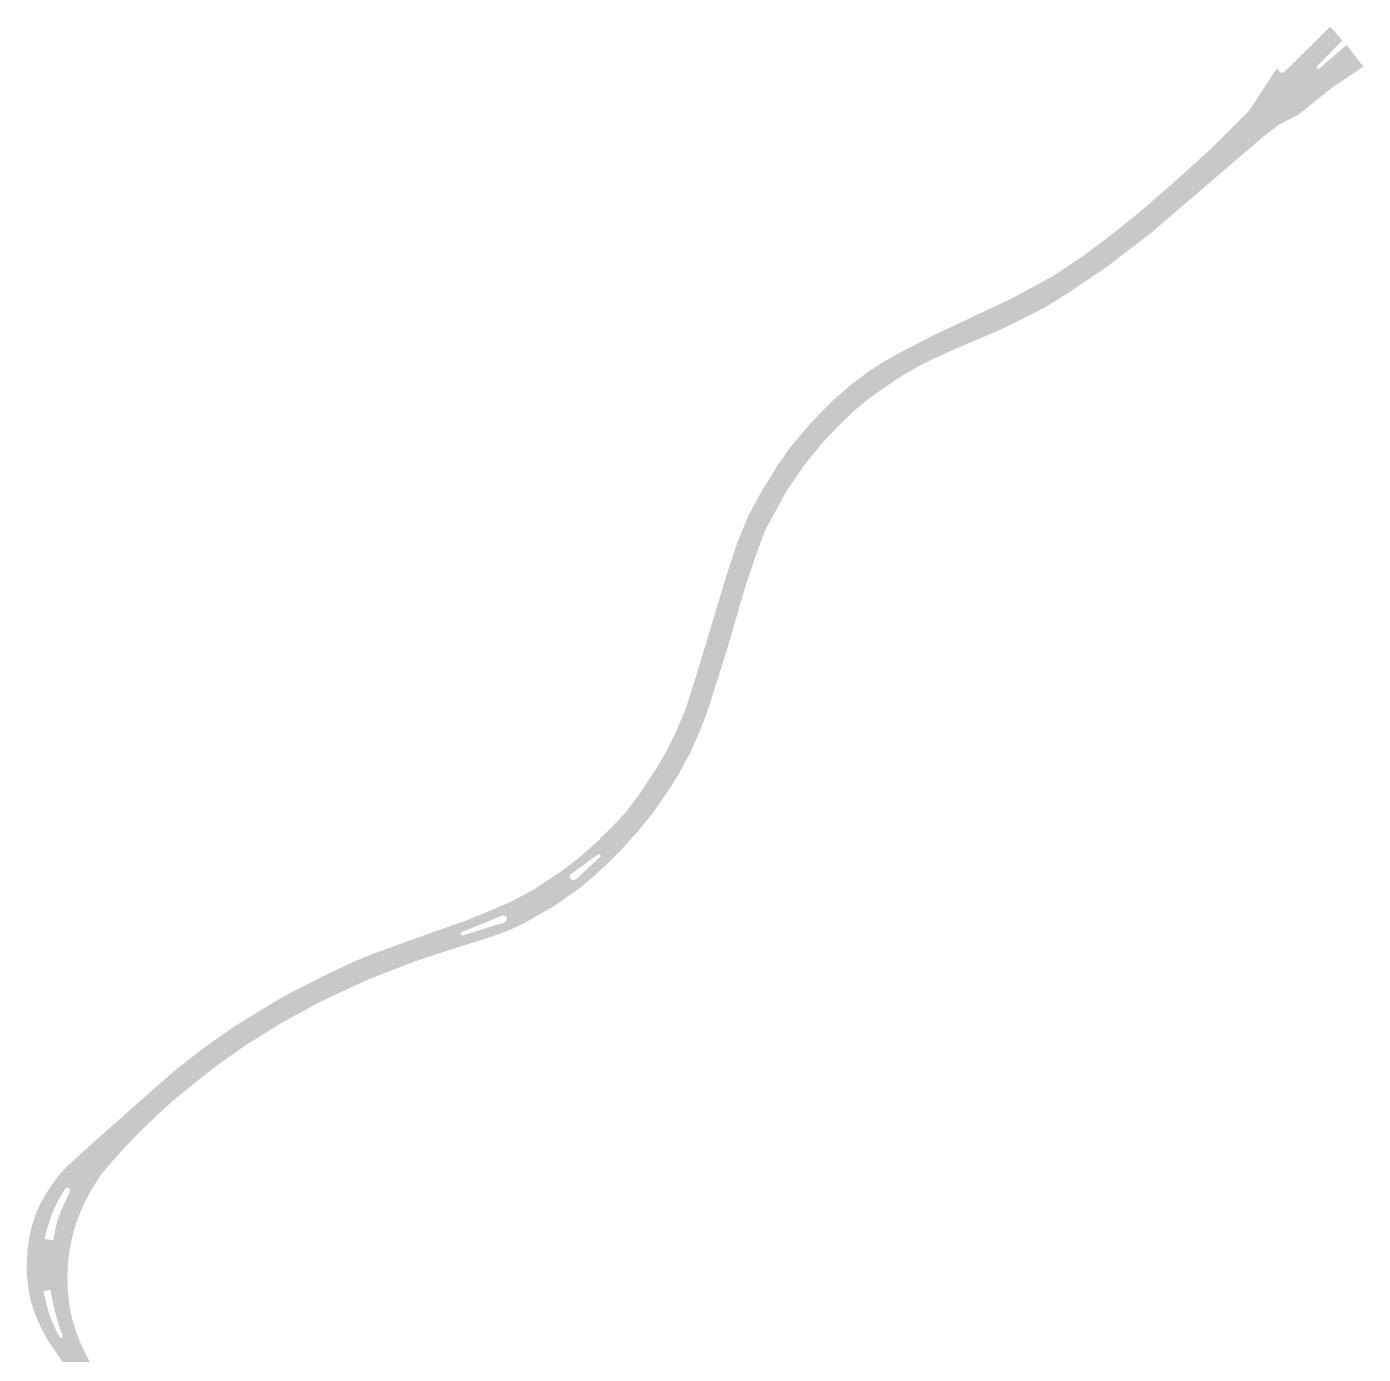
# Model space of a CAD drawing. Header units: inches. Extents: x 96691 to 101795, y 436648 to 442008.
# Drawn here: x 100672.2 to 101043.4, y 439157.6 to 439526.3 of the extents above; entities that cross this region are included whole.
import ezdxf

# ---------------------------------------------------------------- set-up
doc = ezdxf.new("R2010")
doc.units = ezdxf.units.IN
doc.header["$MEASUREMENT"] = 0

msp = doc.modelspace()

# ---------------------------------------------------------------- hatches: boundary and pattern name
for points in [[(101015.7, 439495.86), (100984.17, 439468.82), (100972.18, 439459.66), (100960.64, 439451.87), (100957.49, 439457.24), (100965.85, 439462.84), (100973.73, 439468.77), (100980.75, 439474.43), (100989.39, 439481.87), (101001, 439492.33), (101011.52, 439502.84), (101013.3, 439505.42), (101018.6, 439513.55), (101019.66, 439515.02), (101019.85, 439515.11), (101019.77, 439514.75), (101019.78, 439514.45), (101019.88, 439514.16), (101020.06, 439513.92), (101020.3, 439513.73), (101020.58, 439513.61), (101020.88, 439513.58), (101021.18, 439513.63), (101021.45, 439513.76), (101021.96, 439514.26), (101032.19, 439524.33), (101034.23, 439526.34), (101037.62, 439522.53), (101034.69, 439519.58), (101030.68, 439515.47), (101030.47, 439515.15), (101030.62, 439514.76), (101030.93, 439514.62), (101031.15, 439514.7), (101038.77, 439521.28), (101043.4, 439515.27), (101042.92, 439514.94), (101041.63, 439514.06), (101034.89, 439509.52), (101034.05, 439508.85), (101025.42, 439501.94), (101019.94, 439499.09), (101017.61, 439497.3), (101015.7, 439495.86)], [(100909.16, 439425.24), (100905.13, 439422.33), (100901.86, 439419.52), (100897.3, 439415.15), (100893.15, 439410.71), (100888.82, 439405.46), (100885.72, 439401.02), (100883.39, 439397.64), (100880.46, 439392.32), (100877.89, 439387.65), (100877.19, 439386.14), (100876.08, 439383.28), (100874.38, 439378.61), (100871.64, 439370.38), (100871.45, 439369.74), (100865.52, 439370.62), (100865.68, 439371.14), (100867.31, 439376.33), (100869.42, 439382.69), (100871.46, 439387.71), (100872.51, 439390.28), (100875.55, 439396), (100880.52, 439404.17), (100883.8, 439408.96), (100889.93, 439416.26), (100896.01, 439422.44), (100900.98, 439426.82), (100906.01, 439430.61), (100910.51, 439433.47), (100914.72, 439435.81), (100924.07, 439440.65), (100945.87, 439450.93), (100957.49, 439457.24), (100960.64, 439451.87), (100954.58, 439448.18), (100949.09, 439445.38), (100945.52, 439443.57), (100941.6, 439441.76), (100929.86, 439436.74), (100923.89, 439434.06), (100919.74, 439431.96), (100914.42, 439428.86), (100909.16, 439425.24)], [(100869.63, 439363.44), (100866.79, 439353.63), (100866.21, 439351.83), (100866.09, 439351.46), (100865.1, 439348.37), (100864.36, 439346.04), (100864.2, 439345.54), (100858.22, 439346.44), (100858.37, 439346.94), (100859.08, 439349.25), (100860.03, 439352.37), (100860.14, 439352.74), (100860.42, 439353.63), (100862.46, 439360.4), (100863.64, 439364.34), (100863.76, 439364.73), (100865.38, 439370.14), (100865.52, 439370.62), (100871.45, 439369.74), (100871.31, 439369.24), (100869.74, 439363.83), (100869.63, 439363.44)], [(100752.2, 439063.79), (100768.57, 439039.78), (100772.19, 439034.51), (100782.46, 439019.52), (100797.91, 438996.73), (100812.26, 438975.71), (100827.67, 438952.92), (100843.36, 438929.98), (100848.51, 438922.11), (100842.53, 438918.07), (100842.26, 438918.53), (100838.64, 438924.55), (100837.61, 438926.76), (100834.19, 438932.28), (100820.62, 438952.42), (100805.7, 438974.48), (100790.28, 438996.85), (100775.21, 439019.02), (100767.06, 439030.89), (100767.06, 439030.89), (100761.02, 439039.7), (100744.95, 439063.4), (100728.15, 439088.11), (100722.38, 439096.59), (100716.79, 439104.82), (100713.66, 439109.44), (100699.12, 439130.65), (100685.24, 439150.91), (100680.25, 439158.3), (100677.8, 439161.98), (100676.26, 439164.81), (100674.58, 439168.64), (100673.21, 439172.7), (100676.85, 439175.03), (100676.94, 439174.73), (100677.07, 439174.05), (100678.08, 439170.07), (100678.29, 439169.41), (100678.5, 439168.75), (100678.73, 439168.1), (100678.97, 439167.45), (100679.22, 439166.81), (100679.49, 439166.17), (100679.76, 439165.53), (100680.05, 439164.9), (100680.34, 439164.28), (100680.65, 439163.66), (100680.97, 439163.05), (100681.34, 439162.38), (100681.57, 439162.17), (100682.03, 439162.24), (100682.26, 439162.65), (100682.17, 439162.87), (100681.86, 439163.65), (100681.57, 439164.42), (100681.29, 439165.21), (100681.03, 439166), (100680.78, 439166.79), (100680.55, 439167.59), (100680.33, 439168.4), (100679.82, 439170.53), (100678.97, 439174.4), (100678.89, 439174.93), (100678.86, 439175.12), (100678.85, 439175.13), (100678.85, 439175.13), (100678.85, 439175.14), (100678.85, 439175.15), (100678.84, 439175.2), (100678.68, 439175.48), (100683.55, 439175.58), (100684.09, 439170.98), (100684.74, 439167.84), (100685.78, 439164.35), (100686.93, 439161.21), (100688.42, 439157.96), (100690.42, 439154.36), (100692.95, 439150.49), (100705.91, 439131.5), (100721.1, 439109.55), (100721.89, 439108.38), (100727.52, 439100.12), (100735.56, 439088.3), (100752.2, 439063.79)], [(100678.8, 439175.27), (100678.8, 439175.28), (100678.8, 439175.28), (100678.8, 439175.27), (100678.8, 439175.27)], [(100678.85, 439175.15), (100678.85, 439175.15), (100678.85, 439175.16), (100678.85, 439175.17), (100678.84, 439175.17), (100678.84, 439175.18), (100678.84, 439175.19), (100678.84, 439175.19), (100678.83, 439175.2), (100678.83, 439175.21), (100678.83, 439175.22), (100678.83, 439175.22), (100678.82, 439175.23), (100678.82, 439175.24), (100678.82, 439175.25), (100678.81, 439175.25), (100678.81, 439175.26), (100678.8, 439175.27), (100678.8, 439175.27), (100678.84, 439175.2), (100678.85, 439175.15)], [(100678.89, 439174.93), (100678.85, 439175.15), (100678.85, 439175.14), (100678.85, 439175.13), (100678.85, 439175.13), (100678.86, 439175.12), (100678.89, 439174.93)], [(100678.97, 439174.4), (100678.89, 439174.93), (100678.89, 439174.93), (100678.97, 439174.4)], [(100682.17, 439162.87), (100682.17, 439162.87), (100681.86, 439163.65), (100682.17, 439162.87)], [(100682.18, 439162.83), (100682.17, 439162.87), (100682.17, 439162.87), (100682.17, 439162.86), (100682.18, 439162.83)]]:
    msp.add_hatch(color=256).paths.add_polyline_path(points, flags=0)
h = msp.add_hatch(color=256)
h.paths.add_polyline_path([(100673.21, 439172.69), (100672.7, 439175.46), (100672.24, 439179.75), (100672.2, 439181.32), (100672.28, 439184.19), (100672.39, 439186.34), (100672.85, 439189.63), (100673.31, 439191.97), (100673.73, 439193.61), (100674.61, 439196.29), (100675.5, 439198.44), (100677.26, 439201.84), (100678.96, 439204.4), (100680.81, 439207), (100683.32, 439209.74), (100687.58, 439213.66), (100692.93, 439218.44), (100707.28, 439231.16), (100713.86, 439236.88), (100720.63, 439242.13), (100725.51, 439245.67), (100730, 439248.79), (100739.43, 439254.56), (100744.07, 439257.3), (100754.2, 439262.5), (100763.43, 439266.85), (100768.07, 439268.74), (100774.89, 439271.25), (100786.96, 439275.55), (100793.73, 439277.92), (100798.42, 439279.81), (100806.37, 439283.16), (100812.72, 439286.52), (100821.33, 439292.24), (100825.74, 439295.69), (100829.77, 439299.2), (100830.66, 439299.98), (100834.23, 439303.6), (100838.67, 439308.27), (100842.53, 439313.47), (100847.26, 439320.65), (100850.19, 439325.67), (100852.76, 439331.04), (100855.21, 439336.87), (100857.49, 439344.05), (100858.22, 439346.44), (100864.2, 439345.54), (100863.63, 439343.76), (100861.18, 439335.94), (100858.84, 439329.98), (100856.56, 439324.85), (100853.28, 439318.78), (100850.48, 439314.34), (100845.98, 439307.8), (100841.54, 439302.43), (100837.15, 439297.53), (100833.87, 439294.27), (100833.17, 439293.57), (100830.19, 439290.87), (100825.73, 439287.06), (100818.97, 439282.31), (100810.73, 439277.54), (100806.56, 439275.55), (100801.21, 439273.57), (100790.46, 439270.21), (100779.76, 439266.66), (100773.28, 439264.16), (100767.31, 439261.84), (100759.64, 439258.34), (100753.63, 439255.46), (100746.67, 439251.72), (100742.6, 439249.45), (100732.99, 439243.45), (100725.13, 439237.92), (100718.64, 439232.81), (100714.14, 439229.17), (100709.88, 439225.44), (100703.73, 439219.57), (100699.09, 439214.7), (100695.87, 439211.11), (100692.88, 439207.57), (100690.42, 439203.78), (100688.05, 439199.39), (100686.07, 439194.47), (100685.31, 439192.16), (100684.85, 439190.24), (100684.32, 439187.68), (100684.01, 439185.8), (100683.86, 439184.58), (100683.63, 439182.58), (100683.51, 439180.06), (100683.55, 439175.58), (100678.68, 439175.48), (100678.8, 439175.28), (100678.79, 439175.29), (100678.79, 439175.29), (100678.78, 439175.3), (100678.78, 439175.31), (100678.78, 439175.31), (100678.77, 439175.32), (100678.77, 439175.33), (100678.76, 439175.33), (100678.76, 439175.34), (100678.75, 439175.34), (100678.75, 439175.35), (100678.74, 439175.36), (100678.74, 439175.36), (100678.73, 439175.37), (100678.73, 439175.37), (100678.72, 439175.38), (100678.71, 439175.38), (100678.71, 439175.39), (100678.7, 439175.39), (100678.7, 439175.4), (100678.69, 439175.4), (100678.68, 439175.41), (100678.68, 439175.41), (100678.67, 439175.42), (100678.67, 439175.42), (100678.66, 439175.43), (100678.65, 439175.43), (100678.65, 439175.44), (100678.64, 439175.44), (100678.58, 439175.48), (100678.15, 439175.47), (100677.81, 439175.4), (100677.28, 439175.3), (100677.27, 439175.3), (100677.27, 439175.3), (100677.26, 439175.3), (100677.25, 439175.29), (100677.25, 439175.29), (100677.24, 439175.29), (100677.23, 439175.29), (100677.22, 439175.28), (100677.22, 439175.28), (100677.21, 439175.28), (100677.2, 439175.28), (100677.2, 439175.27), (100677.19, 439175.27), (100677.18, 439175.27), (100677.18, 439175.26), (100677.17, 439175.26), (100677.16, 439175.26), (100677.16, 439175.25), (100677.15, 439175.25), (100677.14, 439175.25), (100677.14, 439175.24), (100677.13, 439175.24), (100677.12, 439175.23), (100677.12, 439175.23), (100677.11, 439175.23), (100677.1, 439175.22), (100677.1, 439175.22), (100677.09, 439175.21), (100677.09, 439175.21), (100677.08, 439175.2), (100677.08, 439175.2), (100677.07, 439175.19), (100677.06, 439175.19), (100677.06, 439175.18), (100677.05, 439175.18), (100677.05, 439175.17), (100677.04, 439175.17), (100677.04, 439175.16), (100677.03, 439175.15), (100677.03, 439175.15), (100677.02, 439175.14), (100677.02, 439175.14), (100677.01, 439175.13), (100677.01, 439175.13), (100677.01, 439175.12), (100677, 439175.11), (100677, 439175.11), (100676.99, 439175.1), (100676.99, 439175.09), (100676.99, 439175.09), (100676.98, 439175.08), (100676.98, 439175.07), (100676.97, 439175.07), (100676.97, 439175.06), (100676.97, 439175.06), (100676.96, 439175.05), (100676.96, 439175.04), (100676.96, 439175.03), (100676.96, 439175.03), (100676.95, 439175.02), (100676.95, 439175.01), (100676.95, 439175.01), (100676.95, 439175), (100676.94, 439174.99), (100676.94, 439174.99), (100676.94, 439174.98), (100676.94, 439174.97), (100676.94, 439174.96), (100676.93, 439174.96), (100676.93, 439174.95), (100676.93, 439174.94), (100676.93, 439174.93), (100676.93, 439174.93), (100676.93, 439174.92), (100676.93, 439174.91), (100676.93, 439174.91), (100676.93, 439174.9), (100676.92, 439174.89), (100676.92, 439174.88), (100676.92, 439174.88), (100676.92, 439174.87), (100676.92, 439174.86), (100676.92, 439174.85), (100676.92, 439174.85), (100676.92, 439174.84), (100676.94, 439174.73), (100676.85, 439175.03), (100673.21, 439172.69)], flags=0)
h.paths.add_polyline_path([(100679.31, 439189.34), (100679.67, 439189.59), (100679.85, 439190.81), (100680.02, 439191.8), (100680.22, 439192.75), (100680.45, 439193.71), (100680.61, 439194.29), (100680.78, 439194.86), (100681.13, 439195.94), (100681.32, 439196.44), (100681.51, 439196.94), (100681.72, 439197.44), (100681.94, 439197.93), (100682.16, 439198.41), (100683.14, 439200.61), (100684.18, 439202.8), (100684.28, 439203.05), (100684.17, 439203.51), (100683.83, 439203.84), (100683.36, 439203.91), (100682.92, 439203.71), (100682.8, 439203.5), (100682.36, 439202.8), (100681.94, 439202.1), (100681.52, 439201.38), (100681.13, 439200.66), (100680.74, 439199.93), (100680.38, 439199.19), (100680.02, 439198.44), (100679.68, 439197.69), (100679.36, 439196.93), (100679.05, 439196.16), (100678.39, 439194.2), (100677.78, 439192.31), (100677.18, 439189.98), (100677.42, 439189.6), (100679.31, 439189.34)], flags=0)
h.paths.add_polyline_path([(100793.23, 439273.92), (100793.45, 439274.02), (100800.1, 439276.09), (100804.49, 439277.44), (100805.06, 439277.65), (100805.38, 439277.97), (100805.53, 439278.42), (100805.46, 439278.88), (100805.2, 439279.26), (100804.79, 439279.49), (100804.33, 439279.51), (100803.72, 439279.25), (100799.56, 439277.55), (100796.73, 439276.43), (100793.05, 439274.92), (100793.04, 439274.91), (100793.04, 439274.91), (100792.93, 439274.87), (100792.7, 439274.58), (100792.81, 439274.12), (100793.23, 439273.92)], flags=0)
h.paths.add_polyline_path([(100823.94, 439289.29), (100824.41, 439289.36), (100824.61, 439289.5), (100824.96, 439289.74), (100828.31, 439292.86), (100830.09, 439294.47), (100831.32, 439295.6), (100831.36, 439295.64), (100831.37, 439295.65), (100831.38, 439295.65), (100831.38, 439295.66), (100831.38, 439295.66), (100831.44, 439295.71), (100831.58, 439296.02), (100831.38, 439296.44), (100830.92, 439296.55), (100827.41, 439293.97), (100823.86, 439291.36), (100823.53, 439291.12), (100823.48, 439291.09), (100823.46, 439291.08), (100823.45, 439291.07), (100823.45, 439291.07), (100823.36, 439291.01), (100823.12, 439290.71), (100823.03, 439290.25), (100823.16, 439289.79), (100823.49, 439289.44), (100823.94, 439289.29)], flags=0)

doc.saveas('drawing.dxf')
